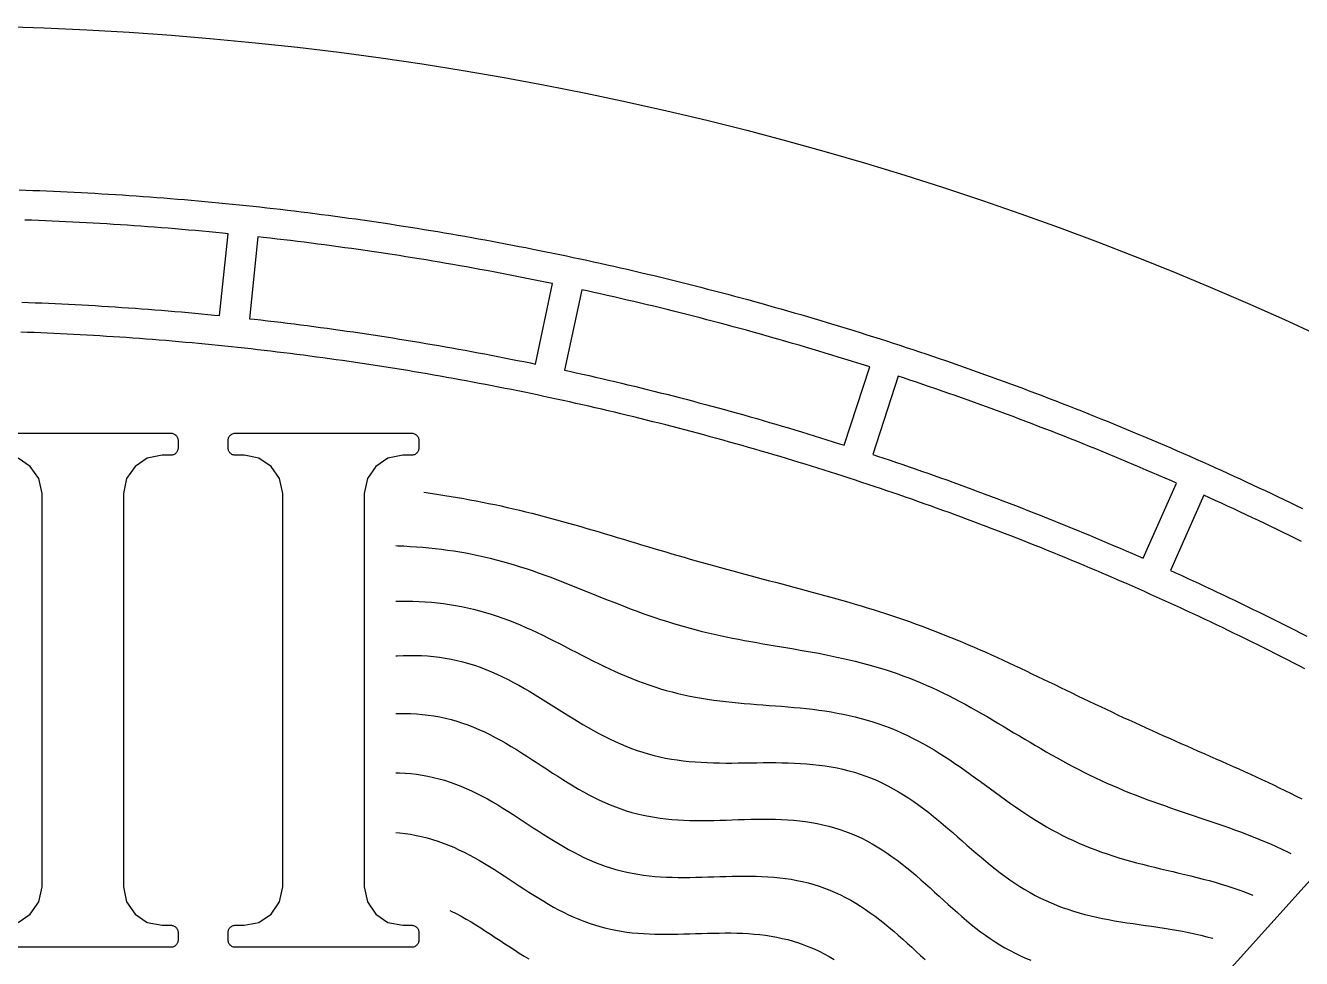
# Model space of a CAD drawing. Header units: millimetres. Extents: x -17.8 to 17.8, y -17.8 to 17.8.
# Drawn here: x 0.59 to 7.42, y 12.81 to 17.8 of the extents above; entities that cross this region are included whole.
import ezdxf

# ---------------------------------------------------------------- set-up
doc = ezdxf.new("R2010")
doc.units = ezdxf.units.MM
for name, color, linetype in [('ALTIN', 2, 'Continuous'), ('DOKU', 8, 'Continuous'), ('KESIM', 1, 'Continuous')]:
    doc.layers.add(name, color=color, linetype=linetype)

msp = doc.modelspace()

# ---------------------------------------------------------------- linework, layer by layer
at = {"layer": 'ALTIN'}
for points in [[(0.5539, 16.9209), (0.5908, 16.9197), (0.6278, 16.9184), (0.6647, 16.9169), (0.7016, 16.9155), (0.7385, 16.9139), (0.7754, 16.9122), (0.8123, 16.9105), (0.8492, 16.9087), (0.886, 16.9068), (0.9229, 16.9048), (0.9598, 16.9028), (0.9967, 16.9006), (1.0336, 16.8984), (1.0704, 16.8961), (1.1073, 16.8938), (1.1441, 16.8913), (1.181, 16.8888), (1.2178, 16.8861), (1.2547, 16.8834), (1.2915, 16.8807), (1.3283, 16.8778), (1.3651, 16.8749), (1.4019, 16.8719), (1.4387, 16.8688), (1.4755, 16.8656), (1.5123, 16.8623), (1.5491, 16.859), (1.5859, 16.8556), (1.6227, 16.8521), (1.6594, 16.8485), (1.6962, 16.8448), (1.7329, 16.8411), (1.7697, 16.8373), (1.8064, 16.8334), (1.8431, 16.8294), (1.8798, 16.8253), (1.9165, 16.8212), (1.9532, 16.817), (1.9899, 16.8126), (2.0266, 16.8083), (2.0632, 16.8038), (2.0999, 16.7993), (2.1365, 16.7946), (2.1732, 16.7899), (2.2098, 16.7852), (2.2464, 16.7803), (2.283, 16.7754), (2.3196, 16.7703), (2.3562, 16.7652), (2.3928, 16.7601), (2.4293, 16.7548), (2.4659, 16.7495), (2.5024, 16.744), (2.5389, 16.7385), (2.5754, 16.733), (2.6119, 16.7273), (2.6484, 16.7216), (2.6849, 16.7157), (2.7214, 16.7098), (2.7578, 16.7039), (2.7943, 16.6978), (2.8307, 16.6917), (2.8671, 16.6855), (2.9035, 16.6792), (2.9399, 16.6728), (2.9762, 16.6663), (3.0126, 16.6598), (3.0489, 16.6532), (3.0852, 16.6465), (3.1216, 16.6397), (3.1579, 16.6329), (3.1941, 16.626), (3.2304, 16.6189), (3.2666, 16.6119), (3.3029, 16.6047), (3.3391, 16.5974), (3.3753, 16.5901), (3.4115, 16.5827), (3.4477, 16.5752), (3.4838, 16.5677), (3.5199, 16.56), (3.5561, 16.5523), (3.5922, 16.5445), (3.6283, 16.5366), (3.6643, 16.5287), (3.7004, 16.5207), (3.7364, 16.5125), (3.7724, 16.5044), (3.8084, 16.4961), (3.8444, 16.4877), (3.8804, 16.4793), (3.9163, 16.4708), (3.9522, 16.4622), (3.9881, 16.4536), (4.024, 16.4448), (4.0599, 16.436), (4.0957, 16.4271), (4.1316, 16.4181), (4.1674, 16.4091), (4.2032, 16.3999), (4.2389, 16.3907), (4.2747, 16.3815), (4.3104, 16.3721), (4.3461, 16.3626), (4.3818, 16.3531), (4.4175, 16.3435), (4.4531, 16.3338), (4.4887, 16.3241), (4.5243, 16.3143), (4.5599, 16.3044), (4.5955, 16.2944), (4.631, 16.2843), (4.6665, 16.2742), (4.702, 16.2639), (4.7375, 16.2536), (4.773, 16.2433), (4.8084, 16.2328), (4.8438, 16.2223), (4.8792, 16.2117), (4.9145, 16.201), (4.9499, 16.1902), (4.9852, 16.1794), (5.0204, 16.1685), (5.0557, 16.1575), (5.0909, 16.1464), (5.1262, 16.1353), (5.1614, 16.1241), (5.1965, 16.1128), (5.2317, 16.1014), (5.2668, 16.0899), (5.3019, 16.0784), (5.3369, 16.0668), (5.372, 16.0551), (5.407, 16.0434), (5.442, 16.0315), (5.4769, 16.0196), (5.5119, 16.0076), (5.5468, 15.9956), (5.5817, 15.9834), (5.6165, 15.9712), (5.6514, 15.9589), (5.6862, 15.9466), (5.7209, 15.9341), (5.7557, 15.9216), (5.7904, 15.909), (5.8251, 15.8963), (5.8598, 15.8836), (5.8944, 15.8708), (5.929, 15.8579), (5.9636, 15.8449), (5.9981, 15.8318), (6.0327, 15.8187), (6.0672, 15.8055), (6.1016, 15.7922), (6.1361, 15.7789), (6.1705, 15.7655), (6.2049, 15.752), (6.2392, 15.7384), (6.2735, 15.7247), (6.3078, 15.711), (6.3421, 15.6972), (6.3763, 15.6833), (6.4105, 15.6694), (6.4447, 15.6554), (6.4788, 15.6413), (6.5129, 15.6271), (6.547, 15.6129), (6.5811, 15.5985), (6.6151, 15.5841), (6.6491, 15.5697), (6.683, 15.5551), (6.7169, 15.5405), (6.7508, 15.5258), (6.7847, 15.5111), (6.8185, 15.4962), (6.8523, 15.4813), (6.8861, 15.4663), (6.9198, 15.4513), (6.9535, 15.4361), (6.9871, 15.4209), (7.0208, 15.4056), (7.0543, 15.3903), (7.0879, 15.3749), (7.1214, 15.3594), (7.1549, 15.3438), (7.1884, 15.3281), (7.2218, 15.3124), (7.2552, 15.2966), (7.2886, 15.2808), (7.3219, 15.2648), (7.3552, 15.2488), (7.3884, 15.2327), (7.4216, 15.2166)], [(0.5699, 16.3201), (0.6055, 16.3188), (0.6411, 16.3174), (0.6767, 16.316), (0.7123, 16.3145), (0.7479, 16.3129), (0.7835, 16.3112), (0.8191, 16.3094), (0.8546, 16.3076), (0.8902, 16.3057), (0.9258, 16.3037), (0.9614, 16.3017), (0.9969, 16.2995), (1.0325, 16.2973), (1.068, 16.295), (1.1036, 16.2927), (1.1391, 16.2902), (1.1747, 16.2877), (1.2102, 16.2851), (1.2457, 16.2824), (1.2812, 16.2797), (1.3168, 16.2768), (1.3523, 16.2739), (1.3878, 16.2709), (1.4233, 16.2679), (1.4587, 16.2647), (1.4942, 16.2615), (1.5297, 16.2582), (1.5652, 16.2548), (1.6006, 16.2514), (1.6274, 16.2487), (1.6734, 16.6863), (1.6437, 16.6892), (1.6073, 16.6928), (1.5709, 16.6963), (1.5345, 16.6996), (1.498, 16.703), (1.4616, 16.7062), (1.4252, 16.7093), (1.3887, 16.7124), (1.3522, 16.7154), (1.3158, 16.7183), (1.2793, 16.7211), (1.2428, 16.7239), (1.2063, 16.7266), (1.1698, 16.7291), (1.1333, 16.7317), (1.0968, 16.7341), (1.0603, 16.7364), (1.0238, 16.7387), (0.9873, 16.7409), (0.9507, 16.743), (0.9142, 16.7451), (0.8777, 16.747), (0.8411, 16.7489), (0.8046, 16.7507), (0.768, 16.7524), (0.7315, 16.754), (0.6949, 16.7556), (0.6584, 16.7571), (0.6218, 16.7585), (0.5853, 16.7598)], [(7.4352, 14.3592), (7.4038, 14.3754), (7.3724, 14.3915), (7.341, 14.4076), (7.3096, 14.4236), (7.2781, 14.4395), (7.2466, 14.4553), (7.215, 14.4711), (7.1834, 14.4868), (7.1518, 14.5024), (7.1202, 14.518), (7.0885, 14.5335), (7.0567, 14.5489), (7.025, 14.5643), (6.9932, 14.5796), (6.9614, 14.5948), (6.9295, 14.61), (6.8976, 14.625), (6.8657, 14.6401), (6.8337, 14.655), (6.8017, 14.6699), (6.7697, 14.6847), (6.7377, 14.6994), (6.7056, 14.7141), (6.6735, 14.7287), (6.6413, 14.7432), (6.6091, 14.7576), (6.5769, 14.772), (6.5447, 14.7863), (6.5124, 14.8006), (6.4801, 14.8148), (6.4478, 14.8289), (6.4154, 14.8429), (6.383, 14.8569), (6.3506, 14.8707), (6.3181, 14.8846), (6.2856, 14.8983), (6.2531, 14.912), (6.2206, 14.9256), (6.188, 14.9391), (6.1554, 14.9526), (6.1227, 14.966), (6.0901, 14.9793), (6.0574, 14.9926), (6.0247, 15.0057), (5.9919, 15.0189), (5.9591, 15.0319), (5.9263, 15.0449), (5.8935, 15.0577), (5.8606, 15.0706), (5.8277, 15.0833), (5.7948, 15.096), (5.7619, 15.1086), (5.7289, 15.1211), (5.6959, 15.1336), (5.6629, 15.146), (5.6298, 15.1583), (5.5967, 15.1706), (5.5636, 15.1827), (5.5305, 15.1948), (5.4973, 15.2069), (5.4641, 15.2188), (5.4309, 15.2307), (5.3977, 15.2425), (5.3644, 15.2543), (5.3311, 15.2659), (5.2978, 15.2775), (5.2644, 15.289), (5.2311, 15.3005), (5.1977, 15.3119), (5.1643, 15.3232), (5.1308, 15.3344), (5.0973, 15.3456), (5.0639, 15.3566), (5.0303, 15.3676), (4.9968, 15.3786), (4.9632, 15.3894), (4.9297, 15.4002), (4.896, 15.411), (4.8624, 15.4216), (4.8288, 15.4322), (4.7951, 15.4427), (4.7614, 15.4531), (4.7277, 15.4634), (4.6939, 15.4737), (4.6601, 15.4839), (4.6263, 15.4941), (4.5925, 15.5041), (4.5587, 15.5141), (4.5248, 15.524), (4.491, 15.5338), (4.4571, 15.5436), (4.4231, 15.5533), (4.3892, 15.5629), (4.3552, 15.5724), (4.3212, 15.5819), (4.2872, 15.5913), (4.2532, 15.6006), (4.2192, 15.6099), (4.1851, 15.619), (4.151, 15.6281), (4.1169, 15.6371), (4.0828, 15.6461), (4.0486, 15.6549), (4.0145, 15.6637), (3.9803, 15.6725), (3.9461, 15.6811), (3.9119, 15.6897), (3.8776, 15.6982), (3.8434, 15.7066), (3.8091, 15.7149), (3.7748, 15.7232), (3.7405, 15.7314), (3.7062, 15.7395), (3.6718, 15.7476), (3.6375, 15.7556), (3.6031, 15.7635), (3.5687, 15.7713), (3.5343, 15.779), (3.4998, 15.7867), (3.4654, 15.7943), (3.4309, 15.8018), (3.3964, 15.8093), (3.3619, 15.8166), (3.3274, 15.8239), (3.2929, 15.8312), (3.2583, 15.8383), (3.2238, 15.8454), (3.1892, 15.8524), (3.1546, 15.8593), (3.12, 15.8661), (3.0854, 15.8729), (3.0507, 15.8796), (3.0161, 15.8862), (2.9814, 15.8928), (2.9467, 15.8992), (2.9121, 15.9056), (2.8773, 15.9119), (2.8426, 15.9182), (2.8079, 15.9243), (2.7731, 15.9304), (2.7384, 15.9364), (2.7036, 15.9424), (2.6688, 15.9482), (2.634, 15.954), (2.5992, 15.9597), (2.5644, 15.9654), (2.5295, 15.9709), (2.4947, 15.9764), (2.4598, 15.9818), (2.425, 15.9871), (2.3901, 15.9924), (2.3552, 15.9976), (2.3203, 16.0027), (2.2854, 16.0077), (2.2504, 16.0126), (2.2155, 16.0175), (2.1805, 16.0223), (2.1456, 16.027), (2.1106, 16.0317), (2.0756, 16.0362), (2.0406, 16.0407), (2.0056, 16.0451), (1.9706, 16.0495), (1.9356, 16.0537), (1.9006, 16.0579), (1.8655, 16.062), (1.8305, 16.0661), (1.7954, 16.07), (1.7604, 16.0739), (1.7253, 16.0777), (1.6902, 16.0814), (1.6551, 16.0851), (1.62, 16.0886), (1.5849, 16.0921), (1.5498, 16.0956), (1.5147, 16.0989), (1.4796, 16.1022), (1.4444, 16.1054), (1.4093, 16.1085), (1.3742, 16.1115), (1.339, 16.1145), (1.3038, 16.1173), (1.2687, 16.1202), (1.2335, 16.1229), (1.1983, 16.1255), (1.1632, 16.1281), (1.128, 16.1306), (1.0928, 16.133), (1.0576, 16.1354), (1.0224, 16.1376), (0.9872, 16.1398), (0.9519, 16.142), (0.9167, 16.144), (0.8815, 16.146), (0.8463, 16.1478), (0.811, 16.1496), (0.7758, 16.1514), (0.7406, 16.153), (0.7053, 16.1546), (0.6701, 16.1561), (0.6348, 16.1575), (0.5996, 16.1589), (0.5643, 16.1601)], [(0.4237, 15.6196), (1.3654, 15.6196), (1.3693, 15.6194), (1.3732, 15.6188), (1.377, 15.6179), (1.3807, 15.6166), (1.3843, 15.6149), (1.3876, 15.6129), (1.3908, 15.6105), (1.3937, 15.6079), (1.3963, 15.605), (1.3987, 15.6018), (1.4007, 15.5985), (1.4024, 15.5949), (1.4037, 15.5912), (1.4046, 15.5874), (1.4052, 15.5835), (1.4054, 15.5796), (1.4054, 15.5415), (1.4052, 15.5375), (1.4046, 15.5337), (1.4037, 15.5298), (1.4024, 15.5261), (1.4007, 15.5226), (1.3987, 15.5192), (1.3963, 15.5161), (1.3937, 15.5132), (1.3908, 15.5105), (1.3876, 15.5082), (1.3843, 15.5062), (1.3807, 15.5045), (1.377, 15.5032), (1.3732, 15.5022), (1.3693, 15.5016), (1.3654, 15.5015), (1.3198, 15.5015), (1.2397, 15.486), (1.1747, 15.4417), (1.1298, 15.3768), (1.1122, 15.2969), (1.1122, 13.1923), (1.1298, 13.1122), (1.1747, 13.047), (1.2396, 13.0031), (1.3197, 12.9877), (1.3654, 12.9877), (1.3693, 12.9876), (1.3732, 12.987), (1.377, 12.986), (1.3807, 12.9847), (1.3843, 12.983), (1.3876, 12.981), (1.3908, 12.9787), (1.3937, 12.976), (1.3963, 12.9731), (1.3987, 12.97), (1.4007, 12.9666), (1.4024, 12.9631), (1.4037, 12.9594), (1.4046, 12.9555), (1.4052, 12.9517), (1.4054, 12.9477), (1.4054, 12.9096), (1.4052, 12.9057), (1.4046, 12.9018), (1.4037, 12.898), (1.4024, 12.8943), (1.4007, 12.8907), (1.3987, 12.8874), (1.3963, 12.8842), (1.3937, 12.8813), (1.3908, 12.8787), (1.3876, 12.8763), (1.3843, 12.8743), (1.3807, 12.8726), (1.377, 12.8713), (1.3732, 12.8704), (1.3693, 12.8698), (1.3654, 12.8696), (0.4237, 12.8696)], [(0.5493, 13.0031), (0.6138, 13.047), (0.6592, 13.1123), (0.677, 13.1923), (0.677, 15.2969), (0.6592, 15.3766), (0.6138, 15.4417), (0.5492, 15.486)], [(7.4172, 15.0406), (7.3844, 15.0567), (7.3515, 15.0728), (7.3186, 15.0888), (7.2856, 15.1047), (7.2527, 15.1206), (7.2197, 15.1364), (7.1866, 15.1521), (7.1536, 15.1677), (7.1204, 15.1833), (7.0873, 15.1988), (7.0541, 15.2142), (7.0209, 15.2296), (6.9877, 15.2448), (6.9544, 15.2601), (6.9211, 15.2752), (6.894, 15.2874), (6.715, 14.8855), (6.7395, 14.8744), (6.7719, 14.8597), (6.8043, 14.8449), (6.8367, 14.83), (6.8691, 14.815), (6.9014, 14.8), (6.9336, 14.7849), (6.9659, 14.7698), (6.9981, 14.7545), (7.0302, 14.7392), (7.0624, 14.7238), (7.0945, 14.7084), (7.1266, 14.6929), (7.1586, 14.6773), (7.1906, 14.6617), (7.2226, 14.6459), (7.2545, 14.6301), (7.2864, 14.6143), (7.3183, 14.5983), (7.3501, 14.5823), (7.3819, 14.5663), (7.4137, 14.5501), (7.4454, 14.5339)]]:
    msp.add_lwpolyline(points, dxfattribs=at)
for points in [[(2.1668, 16.1856), (2.2021, 16.1808), (2.2374, 16.176), (2.2727, 16.1711), (2.308, 16.1661), (2.3432, 16.161), (2.3785, 16.1559), (2.4137, 16.1506), (2.449, 16.1453), (2.4842, 16.1399), (2.5194, 16.1345), (2.5546, 16.129), (2.5898, 16.1233), (2.6249, 16.1177), (2.6601, 16.1119), (2.6952, 16.106), (2.7304, 16.1001), (2.7655, 16.0941), (2.8006, 16.0881), (2.8357, 16.0819), (2.8708, 16.0757), (2.9058, 16.0694), (2.9409, 16.063), (2.9759, 16.0566), (3.0109, 16.05), (3.0459, 16.0434), (3.0809, 16.0367), (3.1159, 16.03), (3.1509, 16.0231), (3.1858, 16.0162), (3.2208, 16.0092), (3.2557, 16.0022), (3.2906, 15.995), (3.3169, 15.9896), (3.4084, 16.42), (3.3792, 16.426), (3.3434, 16.4333), (3.3075, 16.4406), (3.2717, 16.4478), (3.2358, 16.4549), (3.1999, 16.4619), (3.1639, 16.4688), (3.128, 16.4757), (3.0921, 16.4825), (3.0561, 16.4892), (3.0201, 16.4958), (2.9841, 16.5024), (2.9481, 16.5088), (2.9121, 16.5152), (2.876, 16.5215), (2.84, 16.5278), (2.8039, 16.5339), (2.7678, 16.54), (2.7318, 16.546), (2.6957, 16.5519), (2.6595, 16.5578), (2.6234, 16.5635), (2.5873, 16.5692), (2.5511, 16.5748), (2.5149, 16.5803), (2.4788, 16.5858), (2.4426, 16.5912), (2.4064, 16.5965), (2.3702, 16.6017), (2.3339, 16.6068), (2.2977, 16.6118), (2.2615, 16.6168), (2.2252, 16.6217), (2.1889, 16.6265), (2.1526, 16.6313), (2.1164, 16.6359), (2.0801, 16.6405), (2.0437, 16.645), (2.0074, 16.6494), (1.9711, 16.6538), (1.9348, 16.658), (1.8984, 16.6622), (1.8621, 16.6663), (1.8325, 16.6696), (1.7865, 16.232), (1.8132, 16.229), (1.8486, 16.225), (1.884, 16.221), (1.9194, 16.2168), (1.9548, 16.2126), (1.9901, 16.2083), (2.0255, 16.2039), (2.0608, 16.1994), (2.0962, 16.1949), (2.1315, 16.1903)], [(3.8468, 15.8704), (3.8814, 15.862), (3.916, 15.8535), (3.9506, 15.8449), (3.9851, 15.8363), (4.0197, 15.8275), (4.0542, 15.8187), (4.0887, 15.8099), (4.1232, 15.8009), (4.1576, 15.7919), (4.1921, 15.7828), (4.2265, 15.7736), (4.2609, 15.7643), (4.2953, 15.755), (4.3297, 15.7456), (4.364, 15.7361), (4.3983, 15.7265), (4.4326, 15.7169), (4.4669, 15.7072), (4.5012, 15.6974), (4.5354, 15.6875), (4.5696, 15.6776), (4.6038, 15.6676), (4.638, 15.6575), (4.6721, 15.6474), (4.7062, 15.6371), (4.7403, 15.6268), (4.7744, 15.6165), (4.8085, 15.606), (4.8425, 15.5955), (4.8765, 15.5849), (4.9105, 15.5742), (4.9445, 15.5634), (4.9701, 15.5553), (5.1061, 15.9738), (5.0777, 15.9828), (5.0428, 15.9938), (5.0079, 16.0048), (4.973, 16.0157), (4.938, 16.0265), (4.9031, 16.0372), (4.8681, 16.0479), (4.8331, 16.0585), (4.798, 16.069), (4.7629, 16.0794), (4.7278, 16.0898), (4.6927, 16.1), (4.6576, 16.1102), (4.6224, 16.1204), (4.5873, 16.1304), (4.5521, 16.1404), (4.5168, 16.1503), (4.4816, 16.1601), (4.4463, 16.1698), (4.411, 16.1795), (4.3757, 16.1891), (4.3404, 16.1986), (4.305, 16.208), (4.2697, 16.2174), (4.2343, 16.2266), (4.1989, 16.2358), (4.1634, 16.245), (4.128, 16.254), (4.0925, 16.263), (4.057, 16.2719), (4.0215, 16.2807), (3.986, 16.2894), (3.9504, 16.2981), (3.9149, 16.3066), (3.8793, 16.3151), (3.8437, 16.3236), (3.8081, 16.3319), (3.7724, 16.3402), (3.7368, 16.3484), (3.7011, 16.3565), (3.6654, 16.3645), (3.6297, 16.3725), (3.594, 16.3804), (3.5649, 16.3867), (3.4734, 15.9563), (3.4997, 15.9506), (3.5345, 15.9429), (3.5692, 15.9352), (3.604, 15.9273), (3.6387, 15.9194), (3.6735, 15.9115), (3.7082, 15.9034), (3.7428, 15.8953), (3.7775, 15.8871), (3.8122, 15.8788)], [(5.4846, 15.3814), (5.5182, 15.3694), (5.5517, 15.3573), (5.5852, 15.3452), (5.6187, 15.333), (5.6521, 15.3207), (5.6855, 15.3083), (5.7189, 15.2959), (5.7522, 15.2833), (5.7856, 15.2708), (5.8189, 15.2581), (5.8521, 15.2454), (5.8854, 15.2326), (5.9186, 15.2197), (5.9518, 15.2067), (5.985, 15.1937), (6.0181, 15.1806), (6.0512, 15.1675), (6.0843, 15.1542), (6.1173, 15.1409), (6.1503, 15.1275), (6.1833, 15.1141), (6.2163, 15.1006), (6.2492, 15.087), (6.2821, 15.0733), (6.315, 15.0595), (6.3478, 15.0457), (6.3806, 15.0318), (6.4134, 15.0179), (6.4462, 15.0039), (6.4789, 14.9898), (6.5116, 14.9756), (6.5442, 14.9613), (6.5688, 14.9506), (6.7478, 15.3525), (6.7206, 15.3645), (6.687, 15.3791), (6.6535, 15.3936), (6.6199, 15.4081), (6.5862, 15.4225), (6.5526, 15.4369), (6.5189, 15.4511), (6.4851, 15.4653), (6.4514, 15.4794), (6.4176, 15.4935), (6.3838, 15.5074), (6.3499, 15.5213), (6.3161, 15.5351), (6.2822, 15.5489), (6.2482, 15.5625), (6.2142, 15.5761), (6.1803, 15.5897), (6.1462, 15.6031), (6.1122, 15.6165), (6.0781, 15.6298), (6.044, 15.643), (6.0098, 15.6561), (5.9757, 15.6692), (5.9415, 15.6822), (5.9072, 15.6951), (5.873, 15.708), (5.8387, 15.7208), (5.8044, 15.7335), (5.77, 15.7461), (5.7357, 15.7586), (5.7013, 15.7711), (5.6669, 15.7835), (5.6324, 15.7958), (5.5979, 15.8081), (5.5634, 15.8203), (5.5289, 15.8324), (5.4944, 15.8444), (5.4598, 15.8563), (5.4252, 15.8682), (5.3905, 15.88), (5.3559, 15.8917), (5.3212, 15.9034), (5.2865, 15.915), (5.2582, 15.9243), (5.1223, 15.5058), (5.1478, 15.4974), (5.1816, 15.4861), (5.2154, 15.4748), (5.2491, 15.4634), (5.2828, 15.4519), (5.3165, 15.4403), (5.3502, 15.4287), (5.3838, 15.417), (5.4175, 15.4052), (5.4511, 15.3933)], [(1.6724, 12.9096), (1.6724, 12.9477), (1.6726, 12.9517), (1.6732, 12.9555), (1.6741, 12.9594), (1.6754, 12.9631), (1.6771, 12.9666), (1.6791, 12.97), (1.6815, 12.9731), (1.6841, 12.976), (1.687, 12.9787), (1.6902, 12.981), (1.6935, 12.983), (1.6971, 12.9847), (1.7008, 12.986), (1.7046, 12.987), (1.7085, 12.9876), (1.7124, 12.9877), (1.7581, 12.9877), (1.838, 13.0031), (1.9025, 13.047), (1.9479, 13.1123), (1.9656, 13.1923), (1.9656, 15.2969), (1.9479, 15.3766), (1.9025, 15.4417), (1.8379, 15.486), (1.758, 15.5015), (1.7124, 15.5015), (1.7085, 15.5016), (1.7046, 15.5022), (1.7008, 15.5032), (1.6971, 15.5045), (1.6935, 15.5062), (1.6902, 15.5082), (1.687, 15.5105), (1.6841, 15.5132), (1.6815, 15.5161), (1.6791, 15.5192), (1.6771, 15.5226), (1.6754, 15.5261), (1.6741, 15.5298), (1.6732, 15.5337), (1.6726, 15.5375), (1.6724, 15.5415), (1.6724, 15.5796), (1.6726, 15.5835), (1.6732, 15.5874), (1.6741, 15.5912), (1.6754, 15.5949), (1.6771, 15.5985), (1.6791, 15.6018), (1.6815, 15.605), (1.6841, 15.6079), (1.687, 15.6105), (1.6902, 15.6129), (1.6935, 15.6149), (1.6971, 15.6166), (1.7008, 15.6179), (1.7046, 15.6188), (1.7085, 15.6194), (1.7124, 15.6196), (2.654, 15.6196), (2.658, 15.6194), (2.6619, 15.6188), (2.6657, 15.6179), (2.6694, 15.6166), (2.6729, 15.6149), (2.6763, 15.6129), (2.6794, 15.6105), (2.6823, 15.6079), (2.685, 15.605), (2.6873, 15.6018), (2.6893, 15.5985), (2.691, 15.5949), (2.6923, 15.5912), (2.6933, 15.5874), (2.6939, 15.5835), (2.694, 15.5796), (2.694, 15.5415), (2.6939, 15.5375), (2.6933, 15.5337), (2.6923, 15.5298), (2.691, 15.5261), (2.6893, 15.5226), (2.6873, 15.5192), (2.685, 15.5161), (2.6823, 15.5132), (2.6794, 15.5105), (2.6763, 15.5082), (2.6729, 15.5062), (2.6694, 15.5045), (2.6657, 15.5032), (2.6619, 15.5022), (2.658, 15.5016), (2.654, 15.5015), (2.6084, 15.5015), (2.5284, 15.486), (2.4634, 15.4417), (2.4185, 15.3768), (2.4008, 15.2969), (2.4008, 13.1923), (2.4185, 13.1122), (2.4634, 13.047), (2.5283, 13.0031), (2.6084, 12.9877), (2.654, 12.9877), (2.658, 12.9876), (2.6619, 12.987), (2.6657, 12.986), (2.6694, 12.9847), (2.6729, 12.983), (2.6763, 12.981), (2.6794, 12.9787), (2.6823, 12.976), (2.685, 12.9731), (2.6873, 12.97), (2.6893, 12.9666), (2.691, 12.9631), (2.6923, 12.9594), (2.6933, 12.9555), (2.6939, 12.9517), (2.694, 12.9477), (2.694, 12.9096), (2.6939, 12.9057), (2.6933, 12.9018), (2.6923, 12.898), (2.691, 12.8943), (2.6893, 12.8907), (2.6873, 12.8874), (2.685, 12.8842), (2.6823, 12.8813), (2.6794, 12.8787), (2.6763, 12.8763), (2.6729, 12.8743), (2.6694, 12.8726), (2.6657, 12.8713), (2.6619, 12.8704), (2.658, 12.8698), (2.654, 12.8696), (1.7124, 12.8696), (1.7085, 12.8698), (1.7046, 12.8704), (1.7008, 12.8713), (1.6971, 12.8726), (1.6935, 12.8743), (1.6902, 12.8763), (1.687, 12.8787), (1.6841, 12.8813), (1.6815, 12.8842), (1.6791, 12.8874), (1.6771, 12.8907), (1.6754, 12.8943), (1.6741, 12.898), (1.6732, 12.9018), (1.6726, 12.9057)], [(7.95, 13.7698), (7.224, 11.5334), (6.259, 10.8409), (6.3762, 12.0229)]]:
    msp.add_lwpolyline(points, close=True, dxfattribs=at)
at = {"layer": 'DOKU'}
for points in [[(2.7193, 15.3038), (2.7326, 15.3019), (2.7662, 15.2971), (2.7997, 15.292), (2.8332, 15.2868), (2.8667, 15.2814), (2.9002, 15.2757), (2.9336, 15.2699), (2.967, 15.2638), (3.0003, 15.2575), (3.0336, 15.251), (3.0669, 15.2443), (3.1001, 15.2373), (3.1332, 15.2302), (3.1663, 15.2228), (3.1994, 15.2152), (3.2324, 15.2074), (3.2654, 15.1994), (3.2983, 15.1912), (3.3312, 15.1829), (3.3641, 15.1743), (3.3969, 15.1656), (3.4296, 15.1567), (3.4623, 15.1477), (3.495, 15.1386), (3.5277, 15.1293), (3.5603, 15.1199), (3.5929, 15.1105), (3.6254, 15.1009), (3.6579, 15.0913), (3.6904, 15.0816), (3.7229, 15.0719), (3.7554, 15.0621), (3.7879, 15.0523), (3.8203, 15.0426), (3.8528, 15.0328), (3.8852, 15.023), (3.9177, 15.0133), (3.9501, 15.0036), (3.9826, 14.9939), (4.015, 14.9843), (4.0475, 14.9747), (4.08, 14.9652), (4.1125, 14.9558), (4.145, 14.9464), (4.1775, 14.9371), (4.2101, 14.9279), (4.2427, 14.9187), (4.2753, 14.9096), (4.3079, 14.9006), (4.3405, 14.8917), (4.3732, 14.8828), (4.4059, 14.874), (4.4386, 14.8653), (4.4713, 14.8566), (4.5041, 14.8479), (4.5368, 14.8392), (4.5696, 14.8306), (4.6024, 14.822), (4.6351, 14.8134), (4.6679, 14.8048), (4.7007, 14.7961), (4.7335, 14.7874), (4.7663, 14.7787), (4.799, 14.7699), (4.8318, 14.761), (4.8645, 14.7521), (4.8972, 14.743), (4.9299, 14.7339), (4.9625, 14.7246), (4.9951, 14.7152), (5.0277, 14.7056), (5.0602, 14.6959), (5.0927, 14.6861), (5.1251, 14.676), (5.1575, 14.6658), (5.1897, 14.6554), (5.222, 14.6448), (5.2541, 14.634), (5.2862, 14.623), (5.3182, 14.6118), (5.3502, 14.6003), (5.3821, 14.5887), (5.4138, 14.5768), (5.4455, 14.5648), (5.4772, 14.5525), (5.5087, 14.54), (5.5402, 14.5274), (5.5716, 14.5145), (5.6029, 14.5015), (5.6342, 14.4882), (5.6653, 14.4748), (5.6964, 14.4612), (5.7275, 14.4475), (5.7584, 14.4336), (5.7893, 14.4196), (5.8202, 14.4054), (5.851, 14.3912), (5.8817, 14.3768), (5.9124, 14.3624), (5.9431, 14.3478), (5.9737, 14.3333), (6.0043, 14.3186), (6.0349, 14.3039), (6.0654, 14.2892), (6.0959, 14.2745), (6.1265, 14.2597), (6.157, 14.245), (6.1875, 14.2303), (6.218, 14.2156), (6.2485, 14.2009), (6.2791, 14.1863), (6.3096, 14.1717), (6.3402, 14.1572), (6.3708, 14.1427), (6.4014, 14.1283), (6.4321, 14.114), (6.4628, 14.0997), (6.4935, 14.0855), (6.5242, 14.0713), (6.555, 14.0573), (6.5858, 14.0433), (6.6167, 14.0294), (6.6476, 14.0155), (6.6785, 14.0017), (6.7094, 13.9879), (6.7403, 13.9742), (6.7713, 13.9605), (6.8023, 13.9468), (6.8333, 13.9332), (6.8644, 13.9196), (6.8954, 13.9059), (6.9264, 13.8923), (6.9575, 13.8786), (6.9885, 13.8649), (7.0195, 13.8511), (7.0505, 13.8373), (7.0814, 13.8235), (7.1124, 13.8095), (7.1432, 13.7954), (7.1741, 13.7813), (7.2049, 13.767), (7.2356, 13.7526), (7.2663, 13.7381), (7.2969, 13.7234), (7.3274, 13.7086), (7.3578, 13.6936), (7.3882, 13.6784), (7.4185, 13.6631)], [(2.5708, 15.0182), (2.5805, 15.0179), (2.614, 15.0162), (2.6474, 15.0143), (2.6808, 15.012), (2.7141, 15.0094), (2.7474, 15.0064), (2.7806, 15.0029), (2.8138, 14.999), (2.8468, 14.9947), (2.8798, 14.9899), (2.9127, 14.9846), (2.9455, 14.9788), (2.9782, 14.9726), (3.0108, 14.9658), (3.0434, 14.9586), (3.0758, 14.9509), (3.1081, 14.9427), (3.1403, 14.9341), (3.1724, 14.925), (3.2044, 14.9155), (3.2363, 14.9055), (3.2681, 14.8952), (3.2998, 14.8845), (3.3314, 14.8735), (3.363, 14.8622), (3.3944, 14.8506), (3.4258, 14.8388), (3.4571, 14.8268), (3.4884, 14.8145), (3.5196, 14.8022), (3.5507, 14.7897), (3.5818, 14.7772), (3.6129, 14.7647), (3.644, 14.7521), (3.675, 14.7396), (3.7061, 14.7272), (3.7371, 14.7149), (3.7682, 14.7027), (3.7993, 14.6907), (3.8304, 14.6789), (3.8616, 14.6674), (3.8928, 14.656), (3.9241, 14.645), (3.9555, 14.6342), (3.9869, 14.6237), (4.0184, 14.6136), (4.05, 14.6038), (4.0817, 14.5943), (4.1134, 14.5851), (4.1453, 14.5763), (4.1773, 14.5679), (4.2093, 14.5597), (4.2415, 14.5519), (4.2738, 14.5444), (4.3061, 14.5372), (4.3386, 14.5303), (4.3711, 14.5237), (4.4038, 14.5172), (4.4365, 14.511), (4.4693, 14.505), (4.5021, 14.4992), (4.535, 14.4934), (4.568, 14.4878), (4.601, 14.4822), (4.634, 14.4767), (4.6671, 14.4712), (4.7001, 14.4656), (4.7332, 14.4599), (4.7663, 14.4541), (4.7993, 14.4482), (4.8323, 14.4421), (4.8652, 14.4358), (4.8981, 14.4293), (4.9309, 14.4224), (4.9636, 14.4153), (4.9962, 14.4078), (5.0287, 14.4), (5.0611, 14.3918), (5.0934, 14.3832), (5.1255, 14.3742), (5.1575, 14.3647), (5.1893, 14.3548), (5.221, 14.3445), (5.2525, 14.3336), (5.2838, 14.3223), (5.3149, 14.3106), (5.3459, 14.2983), (5.3767, 14.2857), (5.4074, 14.2725), (5.4378, 14.259), (5.4681, 14.245), (5.4982, 14.2305), (5.5282, 14.2157), (5.558, 14.2006), (5.5877, 14.1851), (5.6172, 14.1693), (5.6465, 14.1532), (5.6758, 14.1368), (5.7049, 14.1202), (5.734, 14.1034), (5.7629, 14.0865), (5.7918, 14.0694), (5.8206, 14.0522), (5.8494, 14.035), (5.8781, 14.0177), (5.9068, 14.0005), (5.9356, 13.9833), (5.9643, 13.9662), (5.993, 13.9491), (6.0218, 13.9323), (6.0506, 13.9155), (6.0796, 13.899), (6.1085, 13.8827), (6.1376, 13.8666), (6.1668, 13.8508), (6.1961, 13.8353), (6.2255, 13.82), (6.255, 13.8051), (6.2847, 13.7904), (6.3145, 13.7761), (6.3444, 13.7621), (6.3745, 13.7484), (6.4048, 13.7351), (6.4352, 13.722), (6.4657, 13.7093), (6.4964, 13.6968), (6.5272, 13.6846), (6.5582, 13.6727), (6.5893, 13.6611), (6.6205, 13.6496), (6.6519, 13.6384), (6.6833, 13.6273), (6.7148, 13.6164), (6.7465, 13.6056), (6.7781, 13.5948), (6.8099, 13.5842), (6.8416, 13.5735), (6.8734, 13.5629), (6.9052, 13.5522), (6.937, 13.5414), (6.9687, 13.5306), (7.0004, 13.5196), (7.032, 13.5084), (7.0636, 13.497), (7.095, 13.4854), (7.1263, 13.4735), (7.1575, 13.4614), (7.1886, 13.4489), (7.2195, 13.4361), (7.2502, 13.4229), (7.2807, 13.4094), (7.311, 13.3954), (7.3411, 13.3811), (7.3593, 13.3721)], [(2.5708, 14.7206), (2.5957, 14.721), (2.6289, 14.7211), (2.6619, 14.7206), (2.6949, 14.7194), (2.7278, 14.7177), (2.7605, 14.7153), (2.7932, 14.7122), (2.8257, 14.7084), (2.8581, 14.7039), (2.8904, 14.6986), (2.9225, 14.6926), (2.9545, 14.6859), (2.9863, 14.6784), (3.018, 14.6701), (3.0495, 14.6612), (3.0809, 14.6516), (3.1121, 14.6412), (3.1431, 14.6303), (3.174, 14.6187), (3.2048, 14.6065), (3.2354, 14.5938), (3.2658, 14.5806), (3.2962, 14.567), (3.3264, 14.5529), (3.3565, 14.5385), (3.3865, 14.5238), (3.4164, 14.5089), (3.4462, 14.4938), (3.476, 14.4786), (3.5057, 14.4633), (3.5354, 14.448), (3.5651, 14.4328), (3.5947, 14.4177), (3.6244, 14.4027), (3.6541, 14.388), (3.6838, 14.3736), (3.7136, 14.3594), (3.7434, 14.3457), (3.7734, 14.3323), (3.8034, 14.3194), (3.8335, 14.307), (3.8638, 14.2951), (3.8942, 14.2837), (3.9247, 14.2729), (3.9554, 14.2626), (3.9862, 14.253), (4.0172, 14.2439), (4.0484, 14.2354), (4.0797, 14.2276), (4.1112, 14.2203), (4.1429, 14.2135), (4.1747, 14.2074), (4.2067, 14.2017), (4.2389, 14.1966), (4.2713, 14.1919), (4.3038, 14.1876), (4.3364, 14.1838), (4.3692, 14.1803), (4.4021, 14.1771), (4.4351, 14.1741), (4.4682, 14.1713), (4.5014, 14.1687), (4.5346, 14.1662), (4.5679, 14.1637), (4.6013, 14.1612), (4.6346, 14.1587), (4.6679, 14.1559), (4.7012, 14.153), (4.7345, 14.1499), (4.7677, 14.1464), (4.8008, 14.1426), (4.8338, 14.1384), (4.8666, 14.1337), (4.8994, 14.1286), (4.9319, 14.1229), (4.9643, 14.1166), (4.9965, 14.1098), (5.0285, 14.1023), (5.0603, 14.0941), (5.0918, 14.0853), (5.1231, 14.0757), (5.1542, 14.0655), (5.185, 14.0545), (5.2155, 14.0429), (5.2458, 14.0305), (5.2758, 14.0174), (5.3055, 14.0037), (5.335, 13.9892), (5.3642, 13.9741), (5.3931, 13.9585), (5.4218, 13.9422), (5.4503, 13.9254), (5.4785, 13.908), (5.5065, 13.8902), (5.5344, 13.872), (5.562, 13.8534), (5.5895, 13.8345), (5.6168, 13.8153), (5.644, 13.7958), (5.6711, 13.7763), (5.6982, 13.7566), (5.7251, 13.7368), (5.7521, 13.7171), (5.779, 13.6974), (5.8059, 13.6778), (5.8329, 13.6584), (5.8599, 13.6392), (5.887, 13.6203), (5.9142, 13.6017), (5.9415, 13.5834), (5.969, 13.5656), (5.9966, 13.5481), (6.0244, 13.5311), (6.0525, 13.5146), (6.0807, 13.4986), (6.1091, 13.4832), (6.1378, 13.4683), (6.1668, 13.4539), (6.196, 13.4401), (6.2254, 13.4269), (6.2551, 13.4142), (6.2851, 13.4021), (6.3153, 13.3905), (6.3458, 13.3794), (6.3766, 13.3688), (6.4076, 13.3587), (6.4388, 13.349), (6.4702, 13.3397), (6.5019, 13.3308), (6.5337, 13.3222), (6.5657, 13.3139), (6.5978, 13.3058), (6.6301, 13.2979), (6.6624, 13.2901), (6.6949, 13.2824), (6.7274, 13.2748), (6.7599, 13.2671), (6.7924, 13.2593), (6.8249, 13.2514), (6.8574, 13.2433), (6.8897, 13.235), (6.922, 13.2264), (6.9541, 13.2175), (6.986, 13.2082), (7.0177, 13.1984), (7.0492, 13.1882), (7.0805, 13.1775), (7.1115, 13.1663), (7.1423, 13.1544), (7.1561, 13.1488)], [(2.571, 14.4287), (2.5767, 14.429), (2.6095, 14.4306), (2.6421, 14.4313), (2.6747, 14.4312), (2.7071, 14.4302), (2.7393, 14.4283), (2.7714, 14.4255), (2.8033, 14.4217), (2.835, 14.4169), (2.8666, 14.4111), (2.8979, 14.4044), (2.929, 14.3967), (2.96, 14.388), (2.9907, 14.3783), (3.0212, 14.3677), (3.0515, 14.3562), (3.0816, 14.3439), (3.1115, 14.3307), (3.1412, 14.3168), (3.1707, 14.3021), (3.2, 14.2868), (3.2292, 14.271), (3.2582, 14.2546), (3.287, 14.2377), (3.3158, 14.2205), (3.3444, 14.203), (3.3729, 14.1853), (3.4013, 14.1674), (3.4297, 14.1495), (3.458, 14.1316), (3.4863, 14.1138), (3.5146, 14.0962), (3.5429, 14.0789), (3.5713, 14.0619), (3.5997, 14.0452), (3.6282, 14.0291), (3.6568, 14.0134), (3.6855, 13.9984), (3.7143, 13.984), (3.7433, 13.9702), (3.7725, 13.9572), (3.8018, 13.945), (3.8314, 13.9336), (3.8612, 13.9229), (3.8912, 13.9131), (3.9214, 13.9041), (3.9518, 13.896), (3.9825, 13.8887), (4.0135, 13.8822), (4.0446, 13.8765), (4.0761, 13.8716), (4.1077, 13.8675), (4.1396, 13.864), (4.1718, 13.8612), (4.2041, 13.8591), (4.2366, 13.8575), (4.2694, 13.8563), (4.3023, 13.8557), (4.3354, 13.8554), (4.3686, 13.8554), (4.4019, 13.8556), (4.4353, 13.856), (4.4688, 13.8564), (4.5024, 13.8569), (4.5359, 13.8573), (4.5695, 13.8575), (4.603, 13.8575), (4.6365, 13.8571), (4.6699, 13.8564), (4.7032, 13.8552), (4.7364, 13.8535), (4.7694, 13.8513), (4.8022, 13.8483), (4.8348, 13.8447), (4.8671, 13.8403), (4.8993, 13.8351), (4.9311, 13.8291), (4.9627, 13.8221), (4.9939, 13.8143), (5.0248, 13.8056), (5.0554, 13.7959), (5.0857, 13.7853), (5.1156, 13.7737), (5.1451, 13.7612), (5.1743, 13.7478), (5.2031, 13.7334), (5.2316, 13.7182), (5.2597, 13.7021), (5.2875, 13.6852), (5.315, 13.6675), (5.3422, 13.6491), (5.369, 13.63), (5.3956, 13.6103), (5.4219, 13.5901), (5.448, 13.5694), (5.4738, 13.5482), (5.4995, 13.5267), (5.525, 13.505), (5.5504, 13.483), (5.5757, 13.4609), (5.6009, 13.4388), (5.6261, 13.4167), (5.6513, 13.3947), (5.6765, 13.3729), (5.7017, 13.3513), (5.727, 13.3301), (5.7525, 13.3092), (5.7781, 13.2888), (5.8039, 13.2689), (5.8299, 13.2495), (5.8562, 13.2308), (5.8827, 13.2127), (5.9094, 13.1953), (5.9365, 13.1786), (5.9639, 13.1626), (5.9917, 13.1475), (6.0197, 13.1331), (6.0482, 13.1195), (6.077, 13.1067), (6.1062, 13.0947), (6.1357, 13.0835), (6.1656, 13.073), (6.1959, 13.0632), (6.2265, 13.0541), (6.2575, 13.0458), (6.2888, 13.038), (6.3204, 13.0308), (6.3523, 13.0241), (6.3844, 13.0179), (6.4168, 13.0121), (6.4495, 13.0066), (6.4823, 13.0014), (6.5152, 12.9964), (6.5483, 12.9916), (6.5814, 12.9868), (6.6146, 12.982), (6.6479, 12.9771), (6.681, 12.972), (6.7142, 12.9668), (6.7472, 12.9612), (6.7801, 12.9553), (6.8128, 12.9489), (6.8452, 12.942), (6.8775, 12.9346), (6.9094, 12.9266), (6.941, 12.9179), (6.943, 12.9173)], [(2.5708, 14.1199), (2.5852, 14.1204), (2.6171, 14.1206), (2.6488, 14.1199), (2.6804, 14.1183), (2.7119, 14.1157), (2.7431, 14.1122), (2.7742, 14.1076), (2.8051, 14.102), (2.8357, 14.0953), (2.8662, 14.0877), (2.8964, 14.079), (2.9264, 14.0694), (2.9562, 14.0588), (2.9858, 14.0472), (3.0152, 14.0348), (3.0444, 14.0216), (3.0733, 14.0075), (3.1021, 13.9927), (3.1307, 13.9772), (3.1591, 13.9612), (3.1873, 13.9446), (3.2154, 13.9275), (3.2434, 13.9101), (3.2712, 13.8923), (3.2989, 13.8744), (3.3266, 13.8563), (3.3542, 13.8381), (3.3817, 13.82), (3.4093, 13.802), (3.4368, 13.7842), (3.4643, 13.7666), (3.4919, 13.7494), (3.5195, 13.7326), (3.5473, 13.7163), (3.5751, 13.7005), (3.6031, 13.6854), (3.6312, 13.6709), (3.6594, 13.6572), (3.6879, 13.6442), (3.7165, 13.6319), (3.7453, 13.6206), (3.7744, 13.61), (3.8037, 13.6004), (3.8332, 13.5916), (3.863, 13.5836), (3.893, 13.5766), (3.9233, 13.5704), (3.9538, 13.565), (3.9846, 13.5605), (4.0157, 13.5567), (4.047, 13.5537), (4.0785, 13.5513), (4.1102, 13.5496), (4.1422, 13.5485), (4.1744, 13.5479), (4.2067, 13.5478), (4.2392, 13.5481), (4.2719, 13.5486), (4.3046, 13.5495), (4.3375, 13.5504), (4.3705, 13.5515), (4.4035, 13.5526), (4.4365, 13.5535), (4.4696, 13.5544), (4.5026, 13.5549), (4.5355, 13.5552), (4.5684, 13.5551), (4.6011, 13.5545), (4.6337, 13.5533), (4.6662, 13.5516), (4.6984, 13.5492), (4.7305, 13.546), (4.7623, 13.5421), (4.7938, 13.5373), (4.8251, 13.5317), (4.856, 13.5252), (4.8867, 13.5177), (4.917, 13.5093), (4.9469, 13.4999), (4.9766, 13.4895), (5.0058, 13.4782), (5.0347, 13.4659), (5.0632, 13.4526), (5.0913, 13.4384), (5.1191, 13.4232), (5.1465, 13.4072), (5.1736, 13.3903), (5.2003, 13.3727), (5.2268, 13.3543), (5.2529, 13.3352), (5.2787, 13.3154), (5.3042, 13.2951), (5.3295, 13.2743), (5.3546, 13.253), (5.3795, 13.2314), (5.4042, 13.2096), (5.4288, 13.1875), (5.4532, 13.1653), (5.4776, 13.143), (5.502, 13.1208), (5.5264, 13.0987), (5.5508, 13.0768), (5.5752, 13.0552), (5.5998, 13.0339), (5.6245, 13.0129), (5.6493, 12.9925), (5.6743, 12.9726), (5.6996, 12.9533), (5.7251, 12.9346), (5.7508, 12.9166), (5.7769, 12.8993), (5.8032, 12.8827), (5.8299, 12.867), (5.857, 12.852), (5.8844, 12.8379), (5.9122, 12.8246), (5.9404, 12.8121), (5.9689, 12.8004)], [(2.5708, 13.8032), (2.5894, 13.8028), (2.6203, 13.8013), (2.651, 13.7988), (2.6815, 13.7953), (2.7119, 13.7908), (2.7421, 13.7853), (2.772, 13.7788), (2.8018, 13.7713), (2.8314, 13.7629), (2.8607, 13.7534), (2.8899, 13.7431), (2.9188, 13.7318), (2.9475, 13.7197), (2.976, 13.7067), (3.0043, 13.6929), (3.0324, 13.6785), (3.0604, 13.6634), (3.0881, 13.6477), (3.1158, 13.6314), (3.1432, 13.6148), (3.1705, 13.5977), (3.1978, 13.5804), (3.2249, 13.5628), (3.2519, 13.5451), (3.2789, 13.5274), (3.3058, 13.5096), (3.3327, 13.492), (3.3596, 13.4746), (3.3865, 13.4575), (3.4135, 13.4406), (3.4405, 13.4242), (3.4676, 13.4083), (3.4948, 13.3929), (3.5222, 13.3781), (3.5496, 13.3639), (3.5772, 13.3505), (3.605, 13.3378), (3.633, 13.3258), (3.6612, 13.3147), (3.6896, 13.3044), (3.7183, 13.2949), (3.7471, 13.2863), (3.7762, 13.2786), (3.8056, 13.2717), (3.8352, 13.2656), (3.8651, 13.2604), (3.8952, 13.2559), (3.9255, 13.2523), (3.9561, 13.2493), (3.9869, 13.247), (4.0179, 13.2453), (4.0492, 13.2443), (4.0806, 13.2437), (4.1122, 13.2436), (4.144, 13.2438), (4.1759, 13.2444), (4.208, 13.2452), (4.2401, 13.2461), (4.2723, 13.2472), (4.3046, 13.2482), (4.3369, 13.2492), (4.3692, 13.25), (4.4015, 13.2506), (4.4337, 13.2508), (4.4658, 13.2507), (4.4978, 13.2501), (4.5297, 13.249), (4.5614, 13.2473), (4.5929, 13.2449), (4.6243, 13.2418), (4.6553, 13.238), (4.6862, 13.2333), (4.7167, 13.2278), (4.747, 13.2215), (4.7769, 13.2142), (4.8066, 13.2059), (4.8359, 13.1968), (4.8648, 13.1866), (4.8934, 13.1755), (4.9216, 13.1635), (4.9495, 13.1505), (4.977, 13.1366), (5.0042, 13.1218), (5.031, 13.1061), (5.0574, 13.0896), (5.0836, 13.0724), (5.1094, 13.0544), (5.1349, 13.0357), (5.1601, 13.0164), (5.1851, 12.9965), (5.2098, 12.9762), (5.2343, 12.9554), (5.2587, 12.9343), (5.2828, 12.9129), (5.3068, 12.8913), (5.3308, 12.8696), (5.3546, 12.8479), (5.3785, 12.8262), (5.4023, 12.8046)], [(2.5711, 13.4833), (2.5901, 13.4818), (2.6199, 13.4784), (2.6496, 13.474), (2.6791, 13.4686), (2.7084, 13.4623), (2.7374, 13.455), (2.7663, 13.4467), (2.795, 13.4375), (2.8235, 13.4274), (2.8517, 13.4164), (2.8798, 13.4045), (2.9076, 13.3918), (2.9353, 13.3784), (2.9628, 13.3643), (2.9901, 13.3495), (3.0172, 13.3341), (3.0442, 13.3183), (3.071, 13.302), (3.0977, 13.2853), (3.1243, 13.2684), (3.1508, 13.2512), (3.1772, 13.234), (3.2035, 13.2166), (3.2298, 13.1993), (3.2561, 13.1821), (3.2824, 13.1651), (3.3087, 13.1483), (3.3351, 13.1319), (3.3615, 13.1158), (3.388, 13.1003), (3.4145, 13.0852), (3.4412, 13.0708), (3.4681, 13.0569), (3.4951, 13.0438), (3.5222, 13.0314), (3.5496, 13.0197), (3.5771, 13.0088), (3.6049, 12.9988), (3.6329, 12.9895), (3.6611, 12.9811), (3.6895, 12.9736), (3.7182, 12.9668), (3.7471, 12.9609), (3.7763, 12.9558), (3.8057, 12.9514), (3.8353, 12.9478), (3.8652, 12.9449), (3.8953, 12.9427), (3.9256, 12.9411), (3.9562, 12.94), (3.9869, 12.9395), (4.0178, 12.9393), (4.0488, 12.9396), (4.08, 12.9401), (4.1113, 12.9409), (4.1427, 12.9418), (4.1742, 12.9429), (4.2057, 12.9439), (4.2373, 12.9448), (4.2688, 12.9456), (4.3003, 12.9462), (4.3318, 12.9464), (4.3632, 12.9463), (4.3945, 12.9457), (4.4256, 12.9446), (4.4566, 12.943), (4.4874, 12.9406), (4.518, 12.9376), (4.5484, 12.9339), (4.5785, 12.9293), (4.6084, 12.924), (4.6379, 12.9177), (4.6672, 12.9106), (4.6962, 12.9026), (4.7248, 12.8936), (4.753, 12.8837), (4.781, 12.8729), (4.8086, 12.8611), (4.8358, 12.8484), (4.8627, 12.8348), (4.8892, 12.8204), (4.9154, 12.8051)], [(2.8594, 13.0672), (2.8663, 13.0638), (2.8931, 13.05), (2.9198, 13.0356), (2.9463, 13.0206), (2.9726, 13.0051), (2.9988, 12.9892), (3.0249, 12.973), (3.0508, 12.9564), (3.0767, 12.9397), (3.1025, 12.9228), (3.1282, 12.9059), (3.1539, 12.889), (3.1796, 12.8722), (3.2052, 12.8555), (3.2309, 12.8392), (3.2567, 12.8231), (3.2824, 12.8075)]]:
    msp.add_lwpolyline(points, dxfattribs=at)
at = {"layer": 'KESIM'}
msp.add_circle((0, 0), 17.8, dxfattribs=at)

doc.saveas('drawing.dxf')
